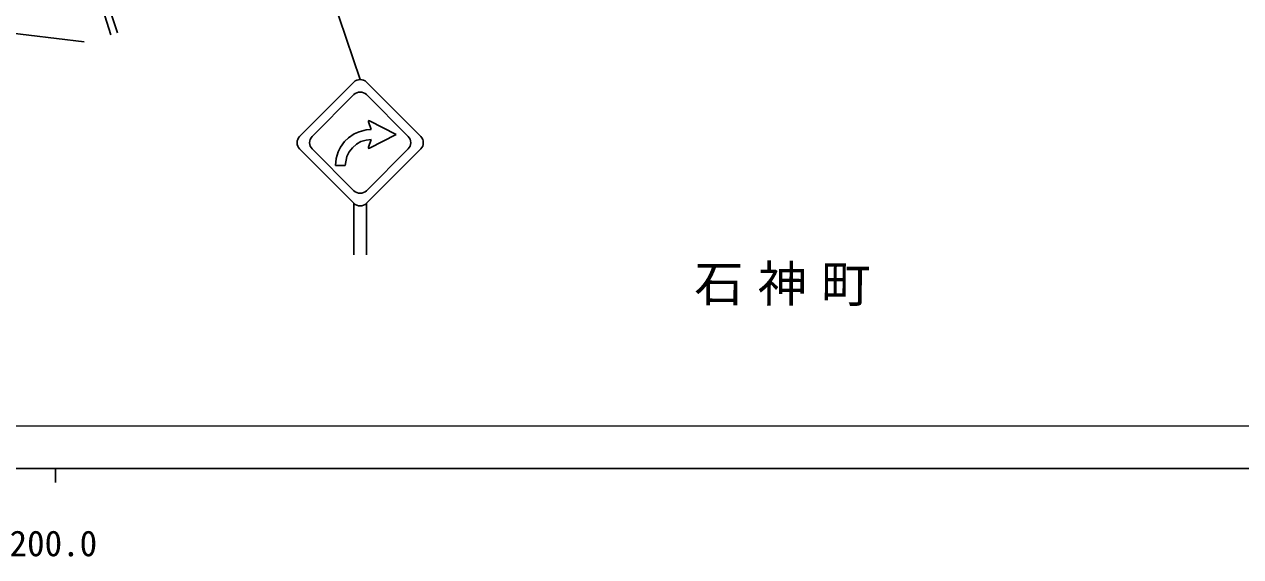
# Model space of a CAD drawing. Units: millimetres, scale not verified. Extents: x 40000 to 680000, y 20000 to 380000.
# Drawn here: x 265776 to 352372, y 198715 to 236602 of the extents above; entities that cross this region are included whole.
import ezdxf
from ezdxf.enums import TextEntityAlignment as Align

# ---------------------------------------------------------------- set-up
doc = ezdxf.new("R2010")
doc.units = ezdxf.units.MM
doc.header["$LTSCALE"] = 1000
for name, color, linetype, lineweight in [('M-BGD', 7, 'Continuous', 25), ('M-BMK-HTXT', 7, 'Continuous', 13), ('M-STR-HTXT', 7, 'Continuous', 13), ('M-STR-STRC', 7, 'Continuous', 25), ('M-TTL-BAND', 7, 'Continuous', 25)]:
    doc.layers.add(name, color=color, linetype=linetype, lineweight=lineweight)
doc.styles.add('ＭＳ ゴシック', font='')
doc.styles.get('ＭＳ ゴシック').set_extended_font_data('MS Gothic')

msp = doc.modelspace()

# ---------------------------------------------------------------- linework, layer by layer
at = {"layer": 'M-BGD'}
for p, q in [((271020, 238746), (271942, 235862)), ((271453, 238878), (272416, 235988)), ((264119, 236059), (270025, 235355))]:
    msp.add_line(p, q, dxfattribs=at)
at = {"layer": 'M-STR-HTXT'}
msp.add_line((233241, 208038), (552844, 208038), dxfattribs=at)
at = {"layer": 'M-STR-STRC'}
for p, q in [((289688, 232673), (281070, 258149)), ((289242, 232488), (285377, 228623)), ((290133, 232488), (293998, 228623)), ((289242, 231597), (286268, 228623)), ((293107, 228623), (290133, 231597)), ((290479, 229112), (290272, 229663)), ((290360, 229741), (292243, 228759)), ((289269, 228808), (288852, 228528)), ((289614, 228961), (289269, 228808)), ((290102, 229084), (289614, 228961)), ((290479, 229112), (290102, 229084)), ((290360, 227777), (292243, 228759)), ((288280, 227862), (288111, 227524)), ((288579, 228267), (288280, 227862)), ((288852, 228528), (288579, 228267)), ((289129, 227823), (288900, 227524)), ((289415, 228070), (289129, 227823)), ((289744, 228254), (289415, 228070)), ((290104, 228368), (289744, 228254)), ((290479, 228406), (290104, 228368)), ((290479, 228406), (290272, 227855)), ((285377, 227732), (289242, 223868)), ((289242, 224759), (286268, 227732)), ((287967, 227042), (287920, 226554)), ((288111, 227524), (287967, 227042)), ((288736, 227184), (288626, 226554)), ((288900, 227524), (288736, 227184)), ((293107, 227732), (290133, 224759)), ((293998, 227732), (290133, 223868)), ((287920, 226554), (288626, 226554)), ((289242, 223868), (289242, 220194)), ((290133, 223868), (290133, 220194))]:
    msp.add_line(p, q, dxfattribs=at)
for centre, radius, start, end in [((289688, 232043), 630, 45, 135), ((289688, 231152), 630, 45, 135.00015), ((290331, 229685), 63, 62.44717, 200.55603), ((285823, 228178), 630, 135, 225), ((286714, 228178), 630, 135.00016, 224.99989), ((292661, 228178), 630, 314.99995, 45), ((293552, 228178), 630, 315, 45), ((290331, 227833), 63, 159.44395, 297.55281), ((289688, 225204), 630, 224.99989, 314.99995), ((289688, 224313), 630, 225, 315)]:
    msp.add_arc(centre, radius, start, end, dxfattribs=at)
at = {"layer": 'M-TTL-BAND'}
for p, q in [((40000, 205000), (579000, 205000)), ((268000, 205000), (268000, 204000))]:
    msp.add_line(p, q, dxfattribs=at)

# ---------------------------------------------------------------- texts
at = {"layer": 'M-BMK-HTXT', "insert": (313480, 218020), "char_height": 2566, "attachment_point": 4, "rotation": 359.77, "style": 'ＭＳ ゴシック'}
msp.add_mtext('\\T1.29;石神町', dxfattribs=at)
at = {"layer": 'M-TTL-BAND', "style": 'ＭＳ ゴシック'}
msp.add_text('200.0', height=1833, dxfattribs=at).set_placement((267844, 198195), align=Align.BOTTOM_CENTER)

doc.saveas('drawing.dxf')
